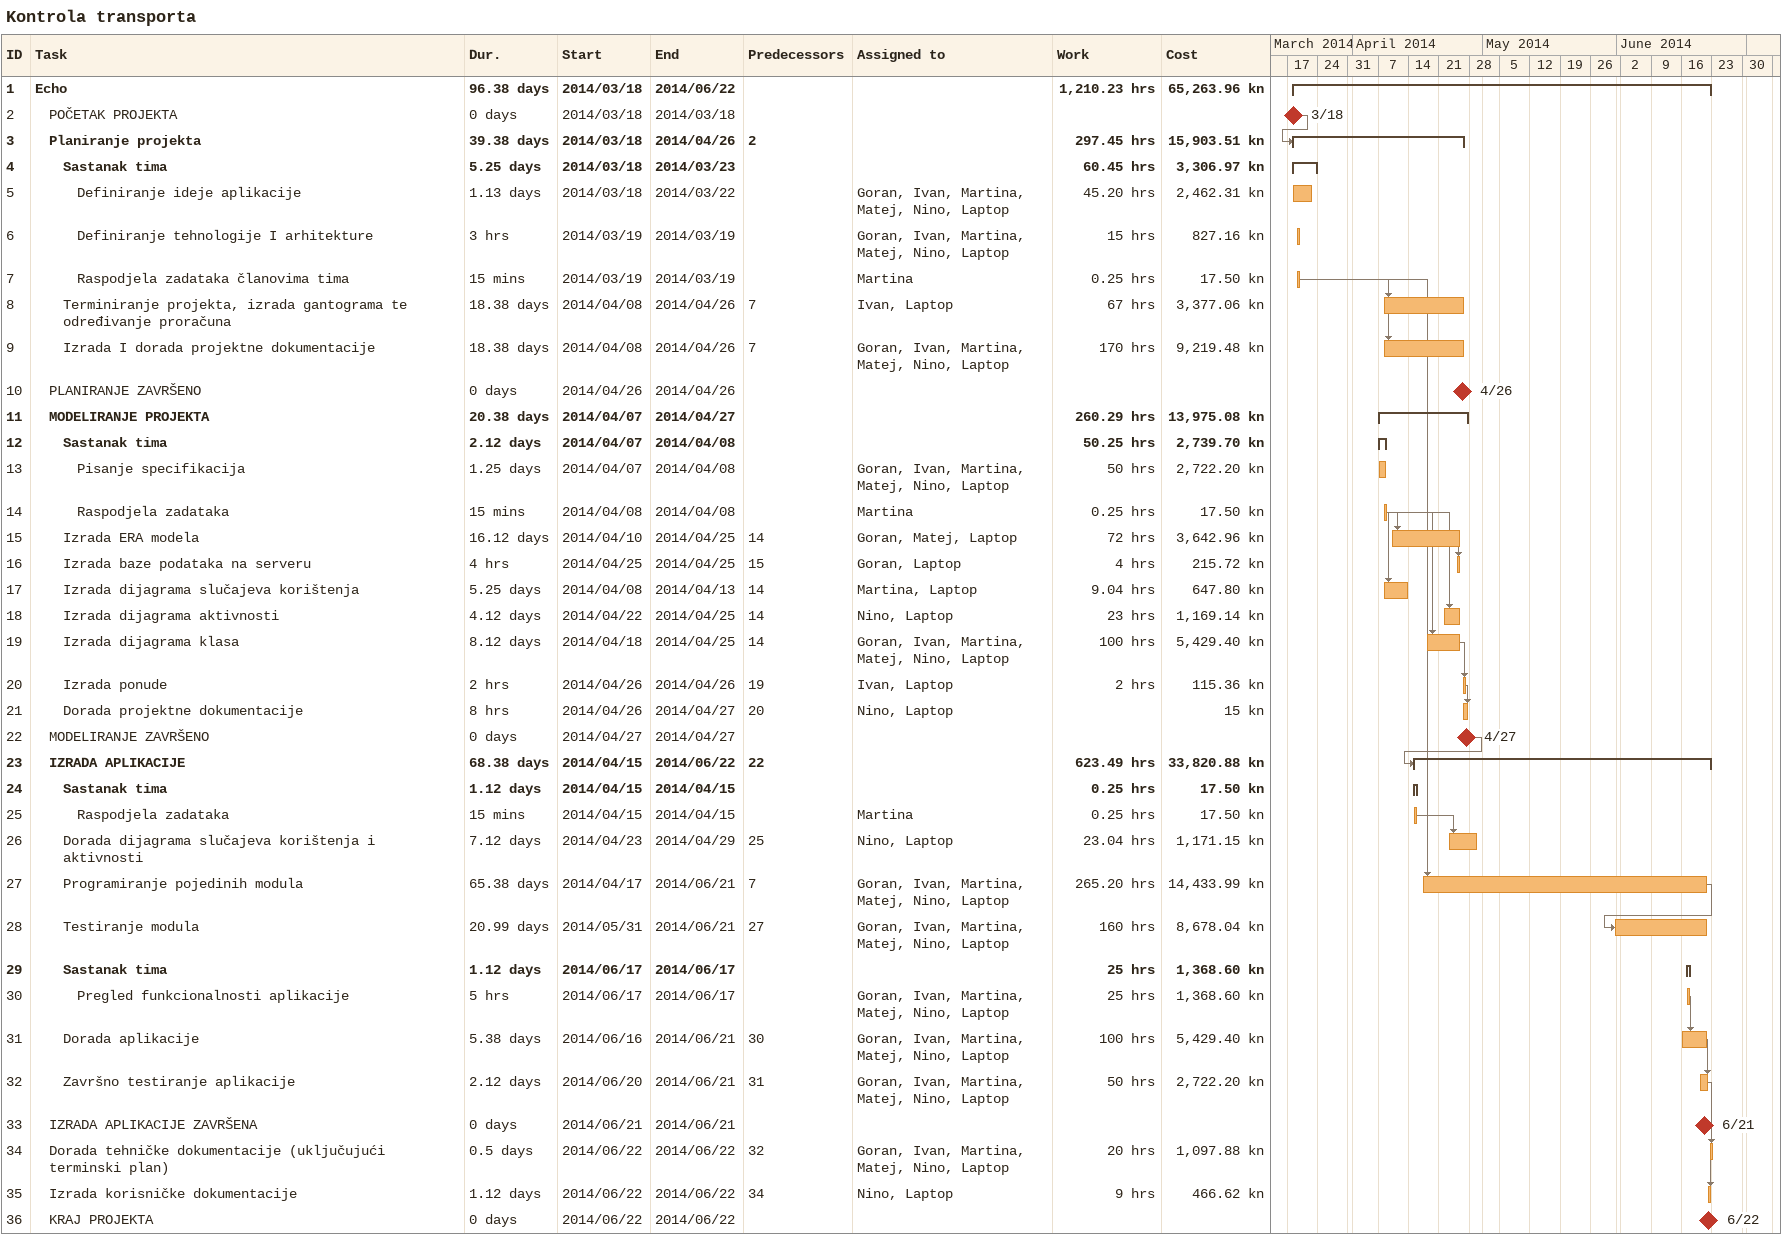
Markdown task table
Kontrola transporta

| ID | Level | Task | Duration | Start | Finish | Predecessors | Resources | Work (h) | Cost (kn) |
|---|---|---|---|---|---|---|---|---|---|
| 1 | 1 | **Echo** | 96.38d | 2014-03-18 | 2014-06-22 |  |  | 1210.23 | 65263.96 |
| 2 | 2 | POČETAK PROJEKTA | 0d | 2014-03-18 | 2014-03-18 |  |  |  |  |
| 3 | 2 | **Planiranje projekta** | 39.38d | 2014-03-18 | 2014-04-26 | 2 |  | 297.45 | 15903.51 |
| 4 | 3 | **Sastanak tima** | 5.25d | 2014-03-18 | 2014-03-23 |  |  | 60.45 | 3306.97 |
| 5 | 4 | Definiranje ideje aplikacije | 1.13d | 2014-03-18 | 2014-03-22 |  | Goran, Ivan, Martina, Matej, Nino, Laptop | 45.20 | 2462.31 |
| 6 | 4 | Definiranje tehnologije I arhitekture | 3h | 2014-03-19 | 2014-03-19 |  | Goran, Ivan, Martina, Matej, Nino, Laptop | 15 | 827.16 |
| 7 | 4 | Raspodjela zadataka članovima tima | 15min | 2014-03-19 | 2014-03-19 |  | Martina | 0.25 | 17.50 |
| 8 | 3 | Terminiranje projekta, izrada gantograma te određivanje proračuna | 18.38d | 2014-04-08 | 2014-04-26 | 7 | Ivan, Laptop | 67 | 3377.06 |
| 9 | 3 | Izrada I dorada projektne dokumentacije | 18.38d | 2014-04-08 | 2014-04-26 | 7 | Goran, Ivan, Martina, Matej, Nino, Laptop | 170 | 9219.48 |
| 10 | 2 | PLANIRANJE ZAVRŠENO | 0d | 2014-04-26 | 2014-04-26 |  |  |  |  |
| 11 | 2 | **MODELIRANJE PROJEKTA** | 20.38d | 2014-04-07 | 2014-04-27 |  |  | 260.29 | 13975.08 |
| 12 | 3 | **Sastanak tima** | 2.12d | 2014-04-07 | 2014-04-08 |  |  | 50.25 | 2739.70 |
| 13 | 4 | Pisanje specifikacija | 1.25d | 2014-04-07 | 2014-04-08 |  | Goran, Ivan, Martina, Matej, Nino, Laptop | 50 | 2722.20 |
| 14 | 4 | Raspodjela zadataka | 15min | 2014-04-08 | 2014-04-08 |  | Martina | 0.25 | 17.50 |
| 15 | 3 | Izrada ERA modela | 16.12d | 2014-04-10 | 2014-04-25 | 14 | Goran, Matej, Laptop | 72 | 3642.96 |
| 16 | 3 | Izrada baze podataka na serveru | 4h | 2014-04-25 | 2014-04-25 | 15 | Goran, Laptop | 4 | 215.72 |
| 17 | 3 | Izrada dijagrama slučajeva korištenja | 5.25d | 2014-04-08 | 2014-04-13 | 14 | Martina, Laptop | 9.04 | 647.80 |
| 18 | 3 | Izrada dijagrama aktivnosti | 4.12d | 2014-04-22 | 2014-04-25 | 14 | Nino, Laptop | 23 | 1169.14 |
| 19 | 3 | Izrada dijagrama klasa | 8.12d | 2014-04-18 | 2014-04-25 | 14 | Goran, Ivan, Martina, Matej, Nino, Laptop | 100 | 5429.40 |
| 20 | 3 | Izrada ponude | 2h | 2014-04-26 | 2014-04-26 | 19 | Ivan, Laptop | 2 | 115.36 |
| 21 | 3 | Dorada projektne dokumentacije | 8h | 2014-04-26 | 2014-04-27 | 20 | Nino, Laptop |  | 15 |
| 22 | 2 | MODELIRANJE ZAVRŠENO | 0d | 2014-04-27 | 2014-04-27 |  |  |  |  |
| 23 | 2 | **IZRADA APLIKACIJE** | 68.38d | 2014-04-15 | 2014-06-22 | 22 |  | 623.49 | 33820.88 |
| 24 | 3 | **Sastanak tima** | 1.12d | 2014-04-15 | 2014-04-15 |  |  | 0.25 | 17.50 |
| 25 | 4 | Raspodjela zadataka | 15min | 2014-04-15 | 2014-04-15 |  | Martina | 0.25 | 17.50 |
| 26 | 3 | Dorada dijagrama slučajeva korištenja i aktivnosti | 7.12d | 2014-04-23 | 2014-04-29 | 25 | Nino, Laptop | 23.04 | 1171.15 |
| 27 | 3 | Programiranje pojedinih modula | 65.38d | 2014-04-17 | 2014-06-21 | 7 | Goran, Ivan, Martina, Matej, Nino, Laptop | 265.20 | 14433.99 |
| 28 | 3 | Testiranje modula | 20.99d | 2014-05-31 | 2014-06-21 | 27 | Goran, Ivan, Martina, Matej, Nino, Laptop | 160 | 8678.04 |
| 29 | 3 | **Sastanak tima** | 1.12d | 2014-06-17 | 2014-06-17 |  |  | 25 | 1368.60 |
| 30 | 4 | Pregled funkcionalnosti aplikacije | 5h | 2014-06-17 | 2014-06-17 |  | Goran, Ivan, Martina, Matej, Nino, Laptop | 25 | 1368.60 |
| 31 | 3 | Dorada aplikacije | 5.38d | 2014-06-16 | 2014-06-21 | 30 | Goran, Ivan, Martina, Matej, Nino, Laptop | 100 | 5429.40 |
| 32 | 3 | Završno testiranje aplikacije | 2.12d | 2014-06-20 | 2014-06-21 | 31 | Goran, Ivan, Martina, Matej, Nino, Laptop | 50 | 2722.20 |
| 33 | 2 | IZRADA APLIKACIJE ZAVRŠENA | 0d | 2014-06-21 | 2014-06-21 |  |  |  |  |
| 34 | 2 | Dorada tehničke dokumentacije (uključujući terminski plan) | 0.5d | 2014-06-22 | 2014-06-22 | 32 | Goran, Ivan, Martina, Matej, Nino, Laptop | 20 | 1097.88 |
| 35 | 2 | Izrada korisničke dokumentacije | 1.12d | 2014-06-22 | 2014-06-22 | 34 | Nino, Laptop | 9 | 466.62 |
| 36 | 2 | KRAJ PROJEKTA | 0d | 2014-06-22 | 2014-06-22 |  |  |  |  |
